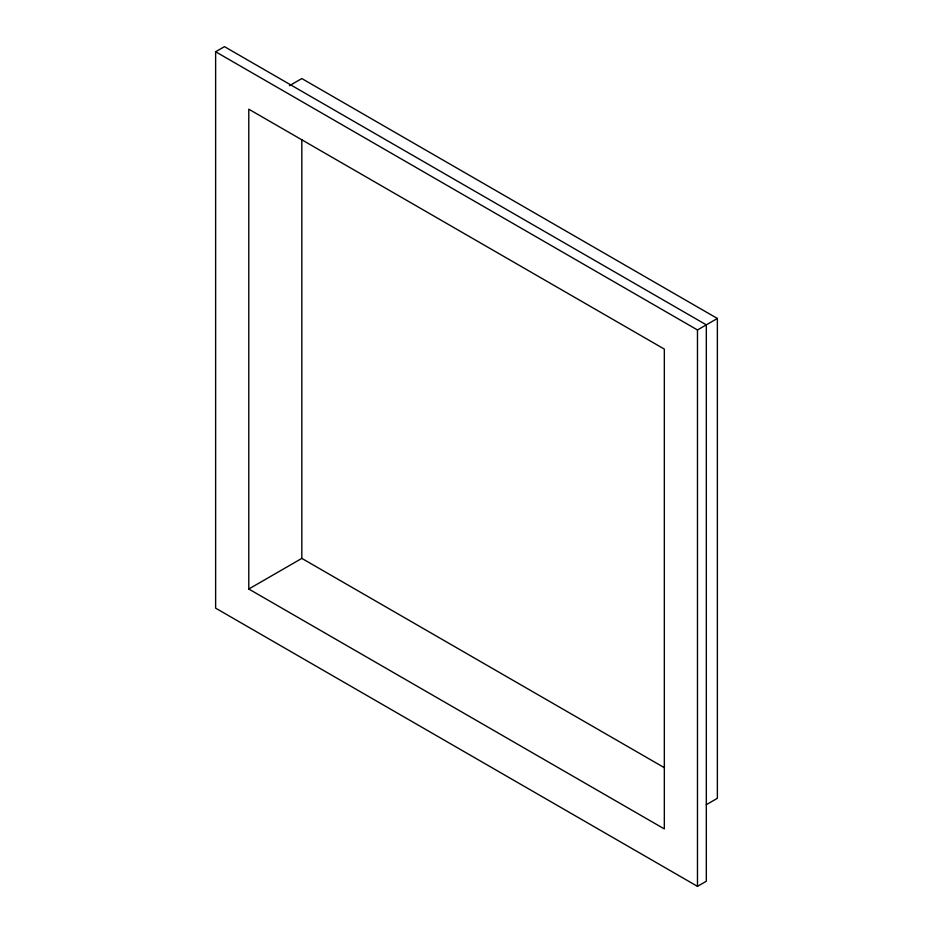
<?xml version="1.0" encoding="UTF-8"?>
<svg xmlns="http://www.w3.org/2000/svg" width="933" height="933" viewBox="0 0 933 933"><rect width="100%" height="100%" fill="white"/><g stroke="black" fill="none" stroke-linecap="round" stroke-linejoin="round"><path stroke-width="1.4" d="M215.628 51.758L224.468 46.65L706.316 324.847L706.316 881.242L697.476 886.35L215.628 608.153L215.628 51.758L697.476 329.955L717.372 318.468L717.372 798.298L706.269 804.712M289.498 85.673L301.826 78.559L717.372 318.468M248.784 589.015L664.331 828.924L664.331 349.094L248.784 109.184L248.784 589.015L301.826 558.389L664.483 767.766M697.476 329.955L697.476 886.35M301.826 139.623L301.826 558.389"/></g></svg>
